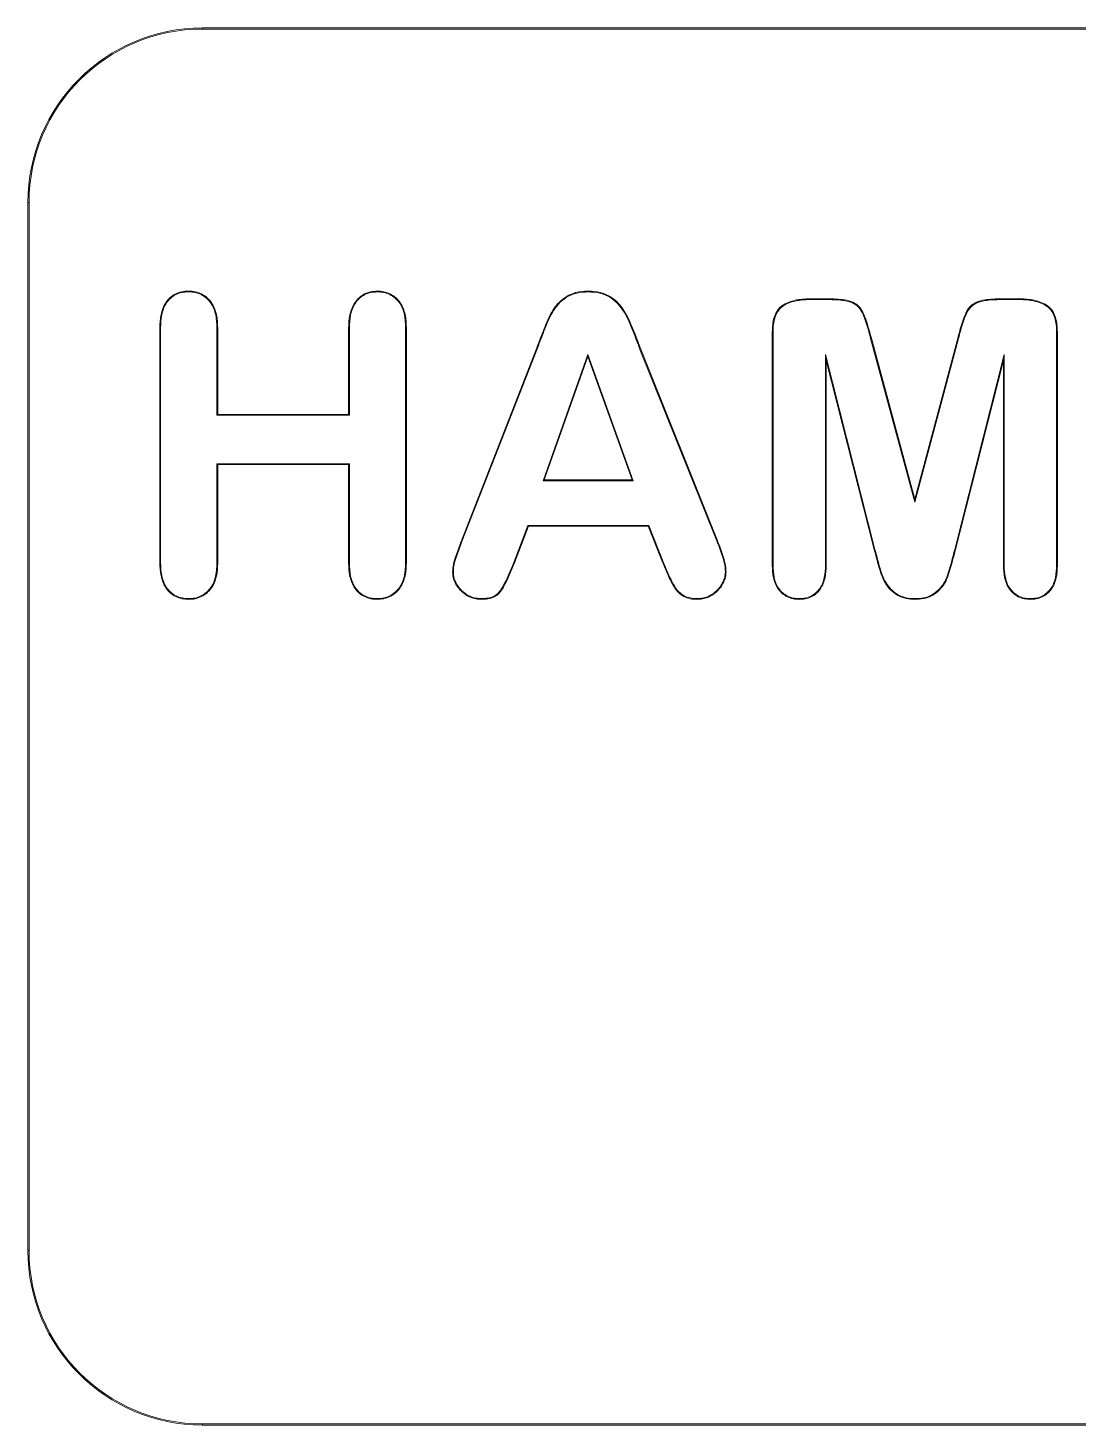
# Model space of a CAD drawing. Header units: millimetres. Extents: x 14 to 1104, y 14 to 850.
# Drawn here: x 199.76 to 211.79, y 177.63 to 193.63 of the extents above; entities that cross this region are included whole.
import ezdxf

# ---------------------------------------------------------------- set-up
doc = ezdxf.new("R2010")
doc.units = ezdxf.units.MM
doc.header["$LTSCALE"] = 4
doc.layers.add('Visible (ANSI)', color=7, linetype='Continuous', lineweight=9)
doc.layers.add('Visible Narrow (ANSI)', color=7, linetype='Continuous', lineweight=9)

msp = doc.modelspace()

# ---------------------------------------------------------------- linework, layer by layer
at = {"layer": 'Visible (ANSI)'}
for p, q in [((237.76, 193.634), (201.76, 193.634)), ((237.76, 193.621), (201.76, 193.621)), ((199.76, 191.634), (199.76, 179.634)), ((199.774, 191.634), (199.774, 179.634)), ((201.6, 190.611), (201.6, 190.62)), ((203.762, 190.611), (203.762, 190.62)), ((206.178, 190.611), (206.178, 190.62)), ((208.713, 190.532), (208.924, 190.532)), ((208.713, 190.523), (208.713, 190.532)), ((208.713, 190.523), (208.924, 190.523)), ((210.913, 190.532), (211.126, 190.532)), ((210.913, 190.523), (211.126, 190.523)), ((211.126, 190.523), (211.126, 190.532)), ((201.272, 187.511), (201.272, 190.201)), ((201.281, 190.201), (201.272, 190.201)), ((201.281, 187.511), (201.281, 190.201)), ((201.925, 190.197), (201.934, 190.197)), ((201.925, 190.197), (201.925, 189.199)), ((201.934, 190.197), (201.934, 189.208)), ((203.434, 189.208), (203.434, 190.197)), ((203.443, 190.197), (203.434, 190.197)), ((203.443, 189.199), (203.443, 190.197)), ((204.087, 190.201), (204.096, 190.201)), ((204.087, 190.201), (204.087, 187.511)), ((204.096, 190.201), (204.096, 187.511)), ((208.288, 187.477), (208.288, 190.155)), ((208.297, 190.155), (208.288, 190.155)), ((208.297, 187.478), (208.297, 190.155)), ((209.423, 190.082), (209.921, 188.237)), ((209.921, 188.237), (210.412, 190.082)), ((211.544, 190.155), (211.553, 190.155)), ((211.544, 190.155), (211.544, 187.478)), ((211.553, 190.155), (211.553, 187.477)), ((204.725, 187.754), (205.589, 189.971)), ((204.733, 187.751), (205.597, 189.967)), ((206.764, 189.972), (206.773, 189.975)), ((206.764, 189.972), (207.647, 187.769)), ((206.773, 189.975), (207.655, 187.773)), ((209.414, 190.079), (209.921, 188.204)), ((209.921, 188.204), (210.421, 190.079)), ((206.173, 189.896), (205.661, 188.449)), ((206.173, 189.87), (205.674, 188.458)), ((206.695, 188.449), (206.173, 189.896)), ((206.173, 189.896), (206.173, 189.87)), ((206.683, 188.458), (206.173, 189.87)), ((208.897, 189.896), (208.906, 189.826)), ((208.897, 189.896), (208.897, 187.48)), ((209.464, 187.662), (208.897, 189.896)), ((209.455, 187.66), (208.906, 189.826)), ((208.906, 189.826), (208.906, 187.48)), ((210.944, 189.896), (210.378, 187.662)), ((210.935, 189.826), (210.386, 187.66)), ((210.944, 189.896), (210.935, 189.826)), ((210.935, 187.48), (210.935, 189.826)), ((210.944, 187.48), (210.944, 189.896)), ((201.925, 189.199), (201.934, 189.208)), ((201.925, 189.199), (203.443, 189.199)), ((201.934, 189.208), (203.434, 189.208)), ((203.443, 189.199), (203.434, 189.208)), ((201.925, 188.643), (201.934, 188.634)), ((201.925, 188.643), (201.925, 187.505)), ((203.443, 188.643), (201.925, 188.643)), ((203.443, 188.643), (203.434, 188.634)), ((203.443, 187.505), (203.443, 188.643)), ((203.434, 188.634), (201.934, 188.634)), ((201.934, 188.634), (201.934, 187.505)), ((203.434, 187.505), (203.434, 188.634)), ((205.661, 188.449), (205.674, 188.458)), ((205.661, 188.449), (206.695, 188.449)), ((205.674, 188.458), (206.683, 188.458)), ((206.695, 188.449), (206.683, 188.458)), ((209.921, 188.204), (209.921, 188.237)), ((205.488, 187.937), (205.325, 187.511)), ((205.494, 187.928), (205.333, 187.508)), ((206.873, 187.937), (205.488, 187.937)), ((205.488, 187.937), (205.494, 187.928)), ((206.867, 187.928), (205.494, 187.928)), ((206.873, 187.937), (206.867, 187.928)), ((207.028, 187.517), (206.867, 187.928)), ((207.036, 187.52), (206.873, 187.937)), ((207.036, 187.52), (207.028, 187.517)), ((209.464, 187.662), (209.455, 187.66)), ((201.281, 187.511), (201.272, 187.511)), ((201.925, 187.505), (201.934, 187.505)), ((203.443, 187.505), (203.434, 187.505)), ((204.087, 187.511), (204.096, 187.511)), ((204.634, 187.402), (204.626, 187.402)), ((207.75, 187.407), (207.758, 187.406)), ((208.297, 187.478), (208.288, 187.477)), ((208.897, 187.48), (208.906, 187.48)), ((210.944, 187.48), (210.935, 187.48)), ((211.544, 187.478), (211.553, 187.477)), ((201.6, 187.099), (201.6, 187.09)), ((203.762, 187.099), (203.762, 187.09)), ((204.952, 187.099), (204.952, 187.09)), ((207.425, 187.099), (207.425, 187.09)), ((208.595, 187.099), (208.595, 187.09)), ((209.921, 187.099), (209.921, 187.09)), ((211.241, 187.099), (211.241, 187.09)), ((201.76, 177.647), (237.76, 177.647)), ((201.76, 177.634), (237.76, 177.634))]:
    msp.add_line(p, q, dxfattribs=at)
for centre, radius, start, end in [((201.76, 191.634), 2, 90, 180), ((201.76, 191.634), 1.987, 90, 180), ((201.76, 179.634), 2, 180, 270), ((201.76, 179.634), 1.987, 180, 270)]:
    msp.add_arc(centre, radius, start, end, dxfattribs=at)
for points, knots in [([(201.272, 190.201), (201.273, 190.251), (201.276, 190.302), (201.296, 190.4), (201.313, 190.449), (201.369, 190.532), (201.408, 190.567), (201.476, 190.6), (201.5, 190.608), (201.549, 190.618), (201.574, 190.619), (201.6, 190.62)], [0, 0, 0, 0, 0.0001499802, 0.0001499802, 0.0002999604, 0.0002999604, 0.0004499405, 0.0004499405, 0.0005249306, 0.0005249306, 0.0005999207, 0.0005999207, 0.0005999207, 0.0005999207]), ([(201.281, 190.201), (201.282, 190.251), (201.284, 190.3), (201.305, 190.397), (201.321, 190.445), (201.376, 190.526), (201.413, 190.56), (201.479, 190.592), (201.502, 190.6), (201.55, 190.609), (201.574, 190.61), (201.6, 190.611)], [0, 0, 0, 0, 0.0001466651, 0.0001466651, 0.0002934404, 0.0002934404, 0.0004402157, 0.0004402157, 0.0005136034, 0.0005136034, 0.0005866524, 0.0005866524, 0.0005866524, 0.0005866524]), ([(201.6, 190.62), (201.625, 190.619), (201.651, 190.618), (201.7, 190.608), (201.725, 190.599), (201.794, 190.566), (201.833, 190.531), (201.891, 190.447), (201.909, 190.398), (201.931, 190.299), (201.933, 190.248), (201.934, 190.197)], [0, 0, 0, 0, 0.0000753967, 0.0000753967, 0.0001507934, 0.0001507934, 0.0003015868, 0.0003015868, 0.0004523802, 0.0004523802, 0.0006031736, 0.0006031736, 0.0006031736, 0.0006031736]), ([(201.6, 190.611), (201.625, 190.61), (201.65, 190.609), (201.698, 190.599), (201.721, 190.591), (201.789, 190.558), (201.826, 190.525), (201.883, 190.443), (201.901, 190.396), (201.922, 190.298), (201.924, 190.247), (201.925, 190.197)], [0, 0, 0, 0, 0.0000733743, 0.0000733743, 0.0001470842, 0.0001470842, 0.000294504, 0.000294504, 0.0004419238, 0.0004419238, 0.0005892335, 0.0005892335, 0.0005892335, 0.0005892335]), ([(203.434, 190.197), (203.436, 190.247), (203.438, 190.298), (203.459, 190.396), (203.476, 190.445), (203.532, 190.529), (203.571, 190.564), (203.638, 190.599), (203.662, 190.607), (203.711, 190.617), (203.737, 190.619), (203.762, 190.62)], [0, 0, 0, 0, 0.0001500031, 0.0001500031, 0.0003000062, 0.0003000062, 0.0004500093, 0.0004500093, 0.0005250108, 0.0005250108, 0.0006000123, 0.0006000123, 0.0006000123, 0.0006000123]), ([(203.443, 190.197), (203.444, 190.247), (203.446, 190.297), (203.467, 190.394), (203.484, 190.441), (203.539, 190.523), (203.576, 190.557), (203.641, 190.591), (203.664, 190.599), (203.712, 190.608), (203.737, 190.61), (203.762, 190.611)], [0, 0, 0, 0, 0.0001467258, 0.0001467258, 0.0002935603, 0.0002935603, 0.0004403947, 0.0004403947, 0.0005138119, 0.0005138119, 0.0005868111, 0.0005868111, 0.0005868111, 0.0005868111]), ([(203.762, 190.62), (203.787, 190.619), (203.812, 190.618), (203.862, 190.608), (203.886, 190.599), (203.955, 190.566), (203.994, 190.532), (204.053, 190.45), (204.071, 190.401), (204.093, 190.302), (204.095, 190.251), (204.096, 190.201)], [0, 0, 0, 0, 0.0000749445, 0.0000749445, 0.0001498889, 0.0001498889, 0.0002997779, 0.0002997779, 0.0004496668, 0.0004496668, 0.0005995558, 0.0005995558, 0.0005995558, 0.0005995558]), ([(203.762, 190.611), (203.787, 190.61), (203.812, 190.609), (203.859, 190.6), (203.883, 190.591), (203.95, 190.559), (203.988, 190.526), (204.045, 190.446), (204.063, 190.398), (204.084, 190.301), (204.086, 190.251), (204.087, 190.201)], [0, 0, 0, 0, 0.0000728385, 0.0000728385, 0.0001460912, 0.0001460912, 0.0002925967, 0.0002925967, 0.0004391021, 0.0004391021, 0.0005854997, 0.0005854997, 0.0005854997, 0.0005854997]), ([(205.589, 189.971), (205.613, 190.034), (205.653, 190.139), (205.692, 190.236), (205.731, 190.334), (205.809, 190.456), (205.849, 190.502), (205.951, 190.574), (205.996, 190.592), (206.083, 190.616), (206.126, 190.619), (206.178, 190.62)], [0.000001, 0.000001, 0.000001, 0.000001, 0.02046406, 0.02046406, 0.02945709, 0.02945709, 0.03557347, 0.03557347, 0.04077682, 0.04077682, 0.04721372, 0.04721372, 0.04721372, 0.04721372]), ([(205.597, 189.967), (205.597, 189.967), (205.597, 189.967), (205.597, 189.967), (205.611, 190.004), (205.626, 190.041), (205.654, 190.115), (205.668, 190.152), (205.697, 190.226), (205.712, 190.263), (205.746, 190.334), (205.764, 190.369), (205.806, 190.435), (205.83, 190.466), (205.886, 190.519), (205.918, 190.542), (205.987, 190.579), (206.024, 190.592), (206.1, 190.608), (206.139, 190.61), (206.178, 190.611)], [0, 0, 0, 0, 0.0000000354, 0.0000000354, 0.0000000354, 0.0001178593, 0.0001178593, 0.0002356833, 0.0002356833, 0.0003535072, 0.0003535072, 0.0004713312, 0.0004713312, 0.0005891551, 0.0005891551, 0.000706979, 0.000706979, 0.000824803, 0.000824803, 0.0009423936, 0.0009423936, 0.0009423936, 0.0009423936]), ([(206.178, 190.62), (206.23, 190.619), (206.273, 190.616), (206.344, 190.597), (206.393, 190.582), (206.505, 190.508), (206.543, 190.465), (206.645, 190.313), (206.685, 190.206), (206.773, 189.975)], [0, 0, 0, 0, 0.01547897, 0.01547897, 0.02347105, 0.02347105, 0.03124076, 0.03124076, 0.04450286, 0.04450286, 0.04450286, 0.04450286]), ([(206.178, 190.611), (206.218, 190.61), (206.257, 190.608), (206.333, 190.593), (206.37, 190.58), (206.438, 190.543), (206.471, 190.521), (206.528, 190.468), (206.552, 190.437), (206.595, 190.372), (206.615, 190.337), (206.649, 190.267), (206.664, 190.23), (206.693, 190.156), (206.708, 190.12), (206.736, 190.046), (206.75, 190.009), (206.764, 189.972), (206.764, 189.972), (206.764, 189.972), (206.764, 189.972)], [0, 0, 0, 0, 0.0001161939, 0.0001161939, 0.0002326182, 0.0002326182, 0.0003490425, 0.0003490425, 0.0004654668, 0.0004654668, 0.0005818911, 0.0005818911, 0.0006983154, 0.0006983154, 0.0008147397, 0.0008147397, 0.000931164, 0.000931164, 0.000931164, 0.0009312491, 0.0009312491, 0.0009312491, 0.0009312491]), ([(208.288, 190.155), (208.29, 190.21), (208.292, 190.266), (208.317, 190.344), (208.328, 190.369), (208.357, 190.416), (208.376, 190.436), (208.443, 190.484), (208.496, 190.503), (208.603, 190.528), (208.658, 190.53), (208.713, 190.532)], [0, 0, 0, 0, 0.0001620059, 0.0001620059, 0.0002430088, 0.0002430088, 0.0003240118, 0.0003240118, 0.0004860177, 0.0004860177, 0.0006480235, 0.0006480235, 0.0006480235, 0.0006480235]), ([(208.297, 190.155), (208.298, 190.21), (208.301, 190.264), (208.325, 190.341), (208.336, 190.366), (208.364, 190.41), (208.382, 190.429), (208.447, 190.476), (208.499, 190.495), (208.604, 190.519), (208.658, 190.522), (208.713, 190.523)], [0, 0, 0, 0, 0.0001583863, 0.0001583863, 0.0002376394, 0.0002376394, 0.0003168925, 0.0003168925, 0.0004753987, 0.0004753987, 0.0006337905, 0.0006337905, 0.0006337905, 0.0006337905]), ([(208.924, 190.532), (208.988, 190.531), (209.053, 190.53), (209.148, 190.514), (209.179, 190.507), (209.238, 190.481), (209.265, 190.462), (209.308, 190.414), (209.323, 190.386), (209.349, 190.327), (209.359, 190.297), (209.389, 190.205), (209.407, 190.144), (209.423, 190.082)], [0, 0, 0, 0, 0.0001924262, 0.0001924262, 0.0002886393, 0.0002886393, 0.0003848524, 0.0003848524, 0.0004810655, 0.0004810655, 0.0005772786, 0.0005772786, 0.0007697048, 0.0007697048, 0.0007697048, 0.0007697048]), ([(208.924, 190.523), (208.988, 190.522), (209.052, 190.521), (209.146, 190.506), (209.177, 190.499), (209.233, 190.473), (209.259, 190.455), (209.3, 190.41), (209.315, 190.382), (209.34, 190.324), (209.351, 190.294), (209.381, 190.203), (209.398, 190.141), (209.414, 190.079), (209.414, 190.079), (209.414, 190.079), (209.414, 190.079), (209.414, 190.079), (209.414, 190.079), (209.414, 190.079)], [0, 0, 0, 0, 0.0001896166, 0.0001896166, 0.0002844516, 0.0002844516, 0.0003792866, 0.0003792866, 0.0004741216, 0.0004741216, 0.0005689565, 0.0005689565, 0.0007586265, 0.0007586265, 0.0007586265, 0.0007586405, 0.0007586405, 0.0007586405, 0.0007586546, 0.0007586546, 0.0007586546, 0.0007586546]), ([(210.412, 190.082), (210.429, 190.144), (210.446, 190.206), (210.476, 190.297), (210.487, 190.328), (210.512, 190.387), (210.528, 190.415), (210.572, 190.463), (210.599, 190.482), (210.658, 190.507), (210.689, 190.514), (210.785, 190.53), (210.849, 190.531), (210.913, 190.532)], [0, 0, 0, 0, 0.0001932063, 0.0001932063, 0.0002898094, 0.0002898094, 0.0003864126, 0.0003864126, 0.0004830157, 0.0004830157, 0.0005796188, 0.0005796188, 0.0007728251, 0.0007728251, 0.0007728251, 0.0007728251]), ([(210.421, 190.079), (210.421, 190.079), (210.421, 190.079), (210.421, 190.079), (210.421, 190.079), (210.421, 190.079), (210.421, 190.079), (210.437, 190.141), (210.454, 190.203), (210.485, 190.294), (210.495, 190.325), (210.52, 190.383), (210.536, 190.41), (210.577, 190.456), (210.603, 190.474), (210.66, 190.499), (210.691, 190.506), (210.785, 190.521), (210.849, 190.522), (210.913, 190.523)], [0, 0, 0, 0, 0.0000000141, 0.0000000141, 0.0000000141, 0.0000000282, 0.0000000282, 0.0000000282, 0.0001904265, 0.0001904265, 0.0002856256, 0.0002856256, 0.0003808247, 0.0003808247, 0.0004760239, 0.0004760239, 0.000571223, 0.000571223, 0.0007615669, 0.0007615669, 0.0007615669, 0.0007615669]), ([(211.126, 190.532), (211.181, 190.53), (211.236, 190.528), (211.343, 190.503), (211.396, 190.484), (211.463, 190.436), (211.483, 190.416), (211.512, 190.37), (211.524, 190.345), (211.54, 190.292), (211.546, 190.265), (211.552, 190.21), (211.552, 190.183), (211.553, 190.155)], [0, 0, 0, 0, 0.0001637247, 0.0001637247, 0.0003274494, 0.0003274494, 0.0004093118, 0.0004093118, 0.0004911742, 0.0004911742, 0.0005730365, 0.0005730365, 0.0006548989, 0.0006548989, 0.0006548989, 0.0006548989]), ([(211.126, 190.523), (211.18, 190.522), (211.235, 190.519), (211.34, 190.495), (211.393, 190.476), (211.457, 190.429), (211.476, 190.411), (211.504, 190.366), (211.516, 190.342), (211.531, 190.29), (211.537, 190.264), (211.543, 190.21), (211.544, 190.183), (211.544, 190.155)], [0, 0, 0, 0, 0.0001602843, 0.0001602843, 0.0003206843, 0.0003206843, 0.0004008843, 0.0004008843, 0.0004810843, 0.0004810843, 0.0005612843, 0.0005612843, 0.0006413547, 0.0006413547, 0.0006413547, 0.0006413547]), ([(204.626, 187.402), (204.627, 187.433), (204.629, 187.464), (204.641, 187.524), (204.65, 187.553), (204.681, 187.64), (204.702, 187.697), (204.725, 187.754)], [0, 0, 0, 0, 0.0000916961, 0.0000916961, 0.0001833922, 0.0001833922, 0.0003667843, 0.0003667843, 0.0003667843, 0.0003667843]), ([(204.634, 187.402), (204.636, 187.433), (204.637, 187.463), (204.649, 187.521), (204.658, 187.55), (204.689, 187.637), (204.71, 187.694), (204.733, 187.751), (204.733, 187.751), (204.733, 187.751), (204.733, 187.751)], [0, 0, 0, 0, 0.0000905122, 0.0000905122, 0.0001814635, 0.0001814635, 0.000363366, 0.000363366, 0.000363366, 0.0003634116, 0.0003634116, 0.0003634116, 0.0003634116]), ([(207.647, 187.769), (207.659, 187.74), (207.671, 187.71), (207.693, 187.651), (207.703, 187.621), (207.733, 187.53), (207.748, 187.469), (207.75, 187.407)], [0, 0, 0, 0, 0.0000947864, 0.0000947864, 0.0001895848, 0.0001895848, 0.0003787897, 0.0003787897, 0.0003787897, 0.0003787897]), ([(207.655, 187.773), (207.667, 187.743), (207.679, 187.713), (207.702, 187.654), (207.711, 187.623), (207.741, 187.533), (207.757, 187.47), (207.758, 187.406)], [0, 0, 0, 0, 0.0000955718, 0.0000955718, 0.0001911437, 0.0001911437, 0.0003822874, 0.0003822874, 0.0003822874, 0.0003822874]), ([(207.425, 187.099), (207.399, 187.1), (207.373, 187.101), (207.324, 187.111), (207.299, 187.12), (207.255, 187.144), (207.235, 187.16), (207.198, 187.195), (207.183, 187.216), (207.142, 187.282), (207.121, 187.329), (207.078, 187.424), (207.058, 187.472), (207.036, 187.52)], [0, 0, 0, 0, 0.0000759397, 0.0000759397, 0.0001522847, 0.0001522847, 0.0002286296, 0.0002286296, 0.0003049746, 0.0003049746, 0.0004576645, 0.0004576645, 0.0006101705, 0.0006101705, 0.0006101705, 0.0006101705]), ([(209.921, 187.09), (209.887, 187.091), (209.853, 187.093), (209.787, 187.108), (209.755, 187.119), (209.696, 187.152), (209.669, 187.173), (209.621, 187.221), (209.6, 187.247), (209.549, 187.335), (209.526, 187.399), (209.49, 187.53), (209.473, 187.595), (209.455, 187.66)], [0, 0, 0, 0, 0.0001006577, 0.0001006577, 0.0002013154, 0.0002013154, 0.0003019731, 0.0003019731, 0.0004026308, 0.0004026308, 0.0006039462, 0.0006039462, 0.0008052617, 0.0008052617, 0.0008052617, 0.0008052617]), ([(209.921, 187.099), (209.887, 187.1), (209.854, 187.102), (209.789, 187.116), (209.758, 187.127), (209.701, 187.159), (209.675, 187.18), (209.627, 187.226), (209.607, 187.252), (209.557, 187.339), (209.534, 187.402), (209.498, 187.532), (209.482, 187.597), (209.464, 187.662)], [0, 0, 0, 0, 0.0000989188, 0.0000989188, 0.0001981084, 0.0001981084, 0.0002972979, 0.0002972979, 0.0003964874, 0.0003964874, 0.0005948665, 0.0005948665, 0.0007931577, 0.0007931577, 0.0007931577, 0.0007931577]), ([(210.378, 187.662), (210.361, 187.597), (210.344, 187.531), (210.306, 187.401), (210.289, 187.335), (210.237, 187.25), (210.215, 187.225), (210.169, 187.177), (210.143, 187.156), (210.085, 187.125), (210.053, 187.114), (209.988, 187.101), (209.955, 187.1), (209.921, 187.099)], [0, 0, 0, 0, 0.0002008117, 0.0002008117, 0.0004016233, 0.0004016233, 0.0005020292, 0.0005020292, 0.000602435, 0.000602435, 0.0007028408, 0.0007028408, 0.0008029738, 0.0008029738, 0.0008029738, 0.0008029738]), ([(210.386, 187.66), (210.369, 187.594), (210.352, 187.529), (210.314, 187.399), (210.297, 187.331), (210.244, 187.245), (210.222, 187.219), (210.174, 187.17), (210.148, 187.149), (210.088, 187.116), (210.055, 187.105), (209.989, 187.092), (209.955, 187.091), (209.921, 187.09)], [0, 0, 0, 0, 0.0002036195, 0.0002036195, 0.0004072389, 0.0004072389, 0.0005090487, 0.0005090487, 0.0006108584, 0.0006108584, 0.0007126681, 0.0007126681, 0.0008144779, 0.0008144779, 0.0008144779, 0.0008144779]), ([(201.6, 187.09), (201.574, 187.091), (201.549, 187.093), (201.5, 187.103), (201.476, 187.111), (201.408, 187.145), (201.369, 187.18), (201.314, 187.264), (201.296, 187.312), (201.275, 187.41), (201.273, 187.461), (201.272, 187.511)], [0, 0, 0, 0, 0.0000745572, 0.0000745572, 0.0001491143, 0.0001491143, 0.0002982286, 0.0002982286, 0.0004473429, 0.0004473429, 0.0005964573, 0.0005964573, 0.0005964573, 0.0005964573]), ([(201.6, 187.099), (201.575, 187.1), (201.55, 187.102), (201.502, 187.111), (201.479, 187.119), (201.413, 187.152), (201.376, 187.186), (201.322, 187.267), (201.305, 187.315), (201.284, 187.411), (201.282, 187.461), (201.281, 187.511)], [0, 0, 0, 0, 0.0000724301, 0.0000724301, 0.0001452747, 0.0001452747, 0.0002909637, 0.0002909637, 0.0004366528, 0.0004366528, 0.0005822264, 0.0005822264, 0.0005822264, 0.0005822264]), ([(201.934, 187.505), (201.933, 187.455), (201.931, 187.404), (201.908, 187.306), (201.89, 187.258), (201.831, 187.177), (201.791, 187.144), (201.723, 187.11), (201.699, 187.102), (201.65, 187.092), (201.625, 187.091), (201.6, 187.09)], [0, 0, 0, 0, 0.0001499671, 0.0001499671, 0.0002999342, 0.0002999342, 0.0004499012, 0.0004499012, 0.0005248848, 0.0005248848, 0.0005998683, 0.0005998683, 0.0005998683, 0.0005998683]), ([(201.925, 187.505), (201.924, 187.455), (201.922, 187.405), (201.9, 187.309), (201.882, 187.262), (201.824, 187.183), (201.786, 187.151), (201.72, 187.118), (201.697, 187.11), (201.649, 187.101), (201.625, 187.1), (201.6, 187.099)], [0, 0, 0, 0, 0.0001465943, 0.0001465943, 0.0002932887, 0.0002932887, 0.0004399831, 0.0004399831, 0.0005133303, 0.0005133303, 0.0005862598, 0.0005862598, 0.0005862598, 0.0005862598]), ([(203.762, 187.09), (203.737, 187.091), (203.712, 187.092), (203.663, 187.102), (203.639, 187.111), (203.572, 187.143), (203.533, 187.177), (203.477, 187.26), (203.459, 187.307), (203.438, 187.405), (203.436, 187.455), (203.434, 187.505)], [0, 0, 0, 0, 0.0000739133, 0.0000739133, 0.0001478266, 0.0001478266, 0.0002956533, 0.0002956533, 0.0004434799, 0.0004434799, 0.0005913066, 0.0005913066, 0.0005913066, 0.0005913066]), ([(203.762, 187.099), (203.737, 187.1), (203.712, 187.101), (203.665, 187.11), (203.642, 187.119), (203.577, 187.151), (203.539, 187.183), (203.485, 187.264), (203.467, 187.31), (203.446, 187.406), (203.444, 187.455), (203.443, 187.505)], [0, 0, 0, 0, 0.0000718234, 0.0000718234, 0.0001440469, 0.0001440469, 0.0002884939, 0.0002884939, 0.0004329409, 0.0004329409, 0.0005772662, 0.0005772662, 0.0005772662, 0.0005772662]), ([(204.096, 187.511), (204.095, 187.461), (204.093, 187.41), (204.07, 187.311), (204.053, 187.262), (203.994, 187.18), (203.954, 187.146), (203.886, 187.111), (203.862, 187.103), (203.812, 187.093), (203.787, 187.091), (203.762, 187.09)], [0, 0, 0, 0, 0.0001510024, 0.0001510024, 0.0003020048, 0.0003020048, 0.0004530072, 0.0004530072, 0.0005285084, 0.0005285084, 0.0006040096, 0.0006040096, 0.0006040096, 0.0006040096]), ([(204.087, 187.511), (204.086, 187.461), (204.084, 187.411), (204.062, 187.314), (204.045, 187.266), (203.987, 187.186), (203.949, 187.153), (203.883, 187.119), (203.86, 187.111), (203.812, 187.102), (203.787, 187.1), (203.762, 187.099)], [0, 0, 0, 0, 0.0001477439, 0.0001477439, 0.0002955833, 0.0002955833, 0.0004434226, 0.0004434226, 0.0005173423, 0.0005173423, 0.0005908575, 0.0005908575, 0.0005908575, 0.0005908575]), ([(204.952, 187.09), (204.932, 187.091), (204.911, 187.092), (204.87, 187.1), (204.85, 187.106), (204.793, 187.13), (204.758, 187.154), (204.697, 187.211), (204.671, 187.244), (204.644, 187.3), (204.637, 187.32), (204.628, 187.361), (204.627, 187.382), (204.626, 187.402)], [0, 0, 0, 0, 0.000061803, 0.000061803, 0.000123606, 0.000123606, 0.0002472119, 0.0002472119, 0.0003708179, 0.0003708179, 0.0004326209, 0.0004326209, 0.0004944239, 0.0004944239, 0.0004944239, 0.0004944239]), ([(204.952, 187.099), (204.932, 187.1), (204.912, 187.101), (204.872, 187.108), (204.853, 187.114), (204.797, 187.138), (204.763, 187.161), (204.703, 187.216), (204.678, 187.249), (204.652, 187.304), (204.645, 187.323), (204.637, 187.362), (204.636, 187.382), (204.634, 187.402)], [0, 0, 0, 0, 0.0000597735, 0.0000597735, 0.0001199516, 0.0001199516, 0.0002403079, 0.0002403079, 0.0003606642, 0.0003606642, 0.0004208423, 0.0004208423, 0.0004805914, 0.0004805914, 0.0004805914, 0.0004805914]), ([(205.325, 187.511), (205.288, 187.416), (205.25, 187.321), (205.186, 187.211), (205.173, 187.19), (205.14, 187.153), (205.12, 187.138), (205.076, 187.116), (205.052, 187.109), (205.003, 187.101), (204.978, 187.1), (204.952, 187.099)], [0, 0, 0, 0, 0.0003024595, 0.0003024595, 0.0003780818, 0.0003780818, 0.0004537041, 0.0004537041, 0.0005293264, 0.0005293264, 0.0006045359, 0.0006045359, 0.0006045359, 0.0006045359]), ([(205.333, 187.508), (205.296, 187.413), (205.258, 187.317), (205.194, 187.206), (205.18, 187.185), (205.146, 187.147), (205.125, 187.131), (205.079, 187.108), (205.054, 187.101), (205.004, 187.092), (204.978, 187.091), (204.952, 187.09)], [0, 0, 0, 0, 0.0003074862, 0.0003074862, 0.0003843577, 0.0003843577, 0.0004612292, 0.0004612292, 0.0005381008, 0.0005381008, 0.0006149723, 0.0006149723, 0.0006149723, 0.0006149723]), ([(207.425, 187.09), (207.399, 187.091), (207.372, 187.092), (207.321, 187.103), (207.296, 187.112), (207.25, 187.137), (207.229, 187.153), (207.192, 187.19), (207.176, 187.211), (207.135, 187.278), (207.113, 187.325), (207.07, 187.421), (207.05, 187.469), (207.028, 187.517)], [0, 0, 0, 0, 0.0000776458, 0.0000776458, 0.0001552916, 0.0001552916, 0.0002329374, 0.0002329374, 0.0003105833, 0.0003105833, 0.0004658749, 0.0004658749, 0.0006211665, 0.0006211665, 0.0006211665, 0.0006211665]), ([(207.75, 187.407), (207.748, 187.386), (207.747, 187.365), (207.738, 187.325), (207.731, 187.306), (207.704, 187.251), (207.678, 187.218), (207.619, 187.16), (207.584, 187.137), (207.526, 187.113), (207.507, 187.108), (207.466, 187.101), (207.446, 187.1), (207.425, 187.099)], [0, 0, 0, 0, 0.0000606009, 0.0000606009, 0.0001215784, 0.0001215784, 0.0002435333, 0.0002435333, 0.0003654882, 0.0003654882, 0.0004264657, 0.0004264657, 0.0004870421, 0.0004870421, 0.0004870421, 0.0004870421]), ([(207.758, 187.406), (207.757, 187.385), (207.756, 187.364), (207.747, 187.323), (207.74, 187.303), (207.711, 187.246), (207.685, 187.212), (207.624, 187.153), (207.588, 187.129), (207.529, 187.105), (207.509, 187.099), (207.467, 187.092), (207.446, 187.091), (207.425, 187.09)], [0, 0, 0, 0, 0.000062646, 0.000062646, 0.0001252919, 0.0001252919, 0.0002505839, 0.0002505839, 0.0003758758, 0.0003758758, 0.0004385218, 0.0004385218, 0.0005011677, 0.0005011677, 0.0005011677, 0.0005011677]), ([(208.595, 187.09), (208.572, 187.091), (208.549, 187.092), (208.503, 187.102), (208.481, 187.11), (208.418, 187.14), (208.381, 187.172), (208.328, 187.248), (208.311, 187.293), (208.291, 187.384), (208.289, 187.431), (208.288, 187.477)], [0, 0, 0, 0, 0.0000690452, 0.0000690452, 0.0001380905, 0.0001380905, 0.0002761809, 0.0002761809, 0.0004142714, 0.0004142714, 0.0005523618, 0.0005523618, 0.0005523618, 0.0005523618]), ([(208.595, 187.099), (208.572, 187.1), (208.55, 187.101), (208.506, 187.11), (208.484, 187.118), (208.423, 187.148), (208.388, 187.178), (208.336, 187.252), (208.319, 187.296), (208.3, 187.385), (208.298, 187.431), (208.297, 187.478)], [0, 0, 0, 0, 0.0000669143, 0.0000669143, 0.0001342671, 0.0001342671, 0.0002689726, 0.0002689726, 0.000403678, 0.000403678, 0.0005382467, 0.0005382467, 0.0005382467, 0.0005382467]), ([(208.906, 187.48), (208.904, 187.433), (208.902, 187.385), (208.882, 187.294), (208.866, 187.248), (208.811, 187.171), (208.775, 187.139), (208.711, 187.109), (208.689, 187.101), (208.642, 187.092), (208.619, 187.091), (208.595, 187.09)], [0, 0, 0, 0, 0.0001402475, 0.0001402475, 0.0002804951, 0.0002804951, 0.0004207426, 0.0004207426, 0.0004908664, 0.0004908664, 0.0005609902, 0.0005609902, 0.0005609902, 0.0005609902]), ([(208.897, 187.48), (208.896, 187.433), (208.893, 187.386), (208.874, 187.296), (208.858, 187.252), (208.805, 187.178), (208.77, 187.147), (208.708, 187.117), (208.686, 187.11), (208.642, 187.101), (208.619, 187.1), (208.595, 187.099)], [0, 0, 0, 0, 0.0001369737, 0.0001369737, 0.0002740748, 0.0002740748, 0.000411176, 0.000411176, 0.0004797265, 0.0004797265, 0.0005478338, 0.0005478338, 0.0005478338, 0.0005478338]), ([(211.241, 187.09), (211.218, 187.091), (211.194, 187.093), (211.149, 187.102), (211.126, 187.11), (211.064, 187.142), (211.028, 187.174), (210.975, 187.25), (210.959, 187.295), (210.939, 187.386), (210.937, 187.433), (210.935, 187.48)], [0, 0, 0, 0, 0.0000689897, 0.0000689897, 0.0001379793, 0.0001379793, 0.0002759587, 0.0002759587, 0.000413938, 0.000413938, 0.0005519173, 0.0005519173, 0.0005519173, 0.0005519173]), ([(211.241, 187.099), (211.218, 187.1), (211.195, 187.101), (211.151, 187.11), (211.13, 187.118), (211.07, 187.149), (211.035, 187.18), (210.983, 187.254), (210.967, 187.298), (210.948, 187.387), (210.946, 187.433), (210.944, 187.48)], [0, 0, 0, 0, 0.0000668318, 0.0000668318, 0.0001341055, 0.0001341055, 0.0002686529, 0.0002686529, 0.0004032003, 0.0004032003, 0.0005376178, 0.0005376178, 0.0005376178, 0.0005376178]), ([(211.544, 187.478), (211.543, 187.431), (211.541, 187.384), (211.521, 187.294), (211.505, 187.25), (211.452, 187.176), (211.416, 187.146), (211.354, 187.116), (211.332, 187.109), (211.287, 187.101), (211.264, 187.1), (211.241, 187.099)], [0, 0, 0, 0, 0.0001371447, 0.0001371447, 0.0002744218, 0.0002744218, 0.000411699, 0.000411699, 0.0004803375, 0.0004803375, 0.0005485286, 0.0005485286, 0.0005485286, 0.0005485286]), ([(211.553, 187.477), (211.552, 187.431), (211.55, 187.383), (211.529, 187.291), (211.513, 187.246), (211.458, 187.17), (211.421, 187.138), (211.357, 187.108), (211.334, 187.101), (211.288, 187.092), (211.264, 187.091), (211.241, 187.09)], [0, 0, 0, 0, 0.0001404333, 0.0001404333, 0.0002808665, 0.0002808665, 0.0004212998, 0.0004212998, 0.0004915164, 0.0004915164, 0.0005617331, 0.0005617331, 0.0005617331, 0.0005617331])]:
    msp.add_open_spline(points, degree=3, knots=knots, dxfattribs=at)
at = {"layer": 'Visible Narrow (ANSI)'}
for p, q in [((201.76, 193.621), (201.76, 193.634)), ((199.774, 191.634), (199.76, 191.634)), ((208.924, 190.523), (208.924, 190.532)), ((210.913, 190.523), (210.913, 190.532)), ((209.414, 190.079), (209.423, 190.082)), ((210.421, 190.079), (210.412, 190.082)), ((205.597, 189.967), (205.589, 189.971)), ((204.733, 187.751), (204.725, 187.754)), ((207.647, 187.769), (207.655, 187.773)), ((210.378, 187.662), (210.386, 187.66)), ((205.325, 187.511), (205.333, 187.508)), ((199.774, 179.634), (199.76, 179.634)), ((201.76, 177.647), (201.76, 177.634))]:
    msp.add_line(p, q, dxfattribs=at)

doc.saveas('drawing.dxf')
